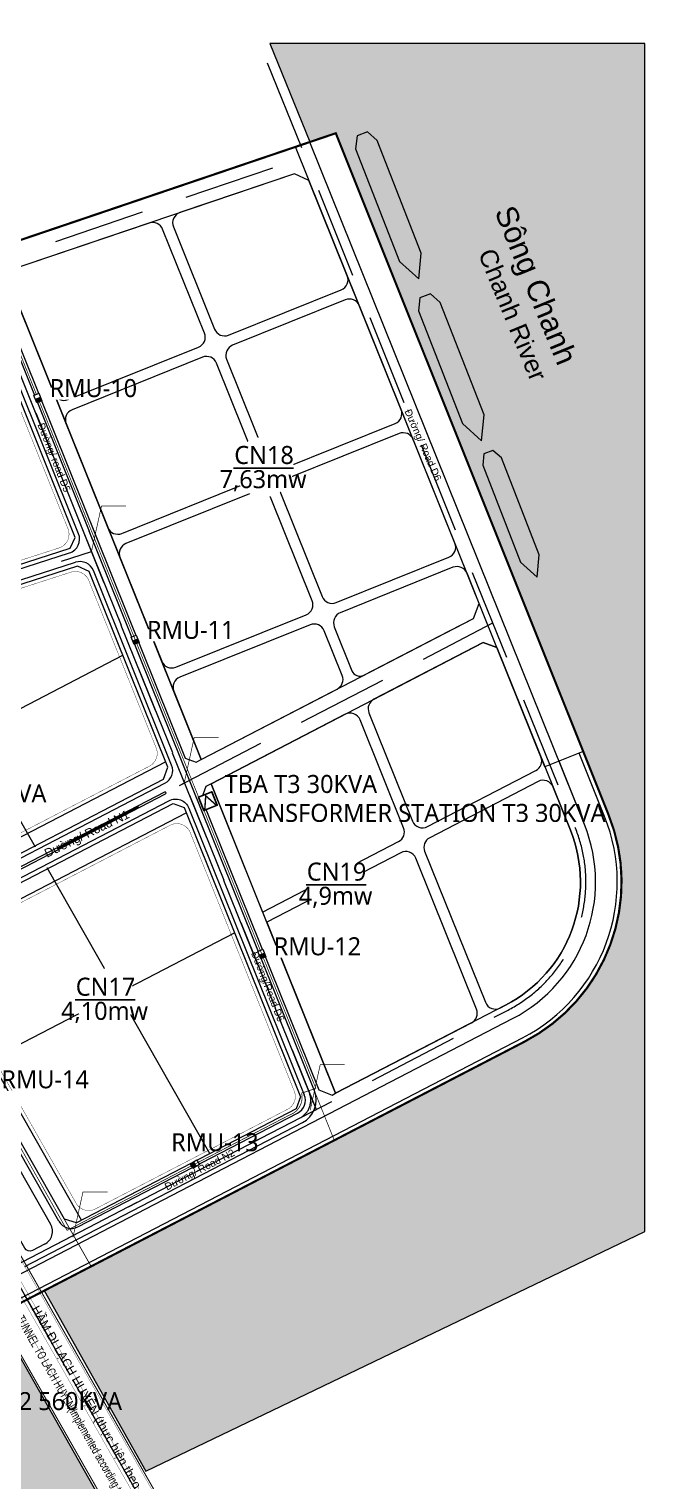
# Model space of a CAD drawing. Extents: x 391676 to 411044, y 2302576 to 2306330.
# Drawn here: x 401258 to 402112, y 2303697 to 2305711 of the extents above; entities that cross this region are included whole.
import ezdxf
from ezdxf.enums import TextEntityAlignment as Align

# ---------------------------------------------------------------- set-up
doc = ezdxf.new("R2010")
doc.units = 0
doc.header["$LTSCALE"] = 5
doc.header["$MEASUREMENT"] = 0
doc.linetypes.add('BORDER', pattern=[1.75, 0.5, -0.25, 0.5, -0.25, 0, -0.25])
doc.linetypes.add('DASHED', pattern=[19.049999999999997, 12.7, -6.35])
doc.layers.get('0').update_dxf_attribs({"linetype": 'CONTINUOUS', "lineweight": 5})
doc.layers.get('Defpoints').update_dxf_attribs({"linetype": 'CONTINUOUS'})
for name, color, linetype in [('@ dien text', 7, 'CONTINUOUS'), ('@ Dien trung the', 1, 'CONTINUOUS'), ('Cap dien 22kV', 1, 'CONTINUOUS'), ('tem dien', 7, 'CONTINUOUS')]:
    doc.layers.add(name, color=color, linetype=linetype)
for name, color, linetype, lineweight in [('@- CHIA LO', 9, 'CONTINUOUS', 5), ('@-RANHGIOI', 6, 'CONTINUOUS', 5), ('@-TEXT', 7, 'CONTINUOUS', 5), ('@_Longduong', 7, 'CONTINUOUS', 5), ('@_Ranhgioiquyhoach', 10, 'CONTINUOUS', 5), ('@_Timduong', 1, 'DASHED', 5), ('@_Viahe', 9, 'CONTINUOUS', 5), ('phancach', 92, 'CONTINUOUS', 5), ('Tau', 6, 'CONTINUOUS', 5), ('V_bonuoc', 152, 'CONTINUOUS', 5)]:
    doc.layers.add(name, color=color, linetype=linetype, lineweight=lineweight)
doc.styles.add('ARIAL', font='arial.ttf', dxfattribs={"height": 5})
doc.styles.add('ARIAL ITALIC', font='arialbi.ttf', dxfattribs={"width": 0.8})
doc.styles.add('binh1', font='VHARIALB.TTF')
doc.styles.add('SDD', font='segoeuil.ttf')
doc.styles.add('Text-CKC-SN', font='VHARIALB.TTF')
doc.linetypes.add('123', pattern='A,101.611294,-13.565324,12.243874,-10.782094,12.243874,-11.659162,76.152923,-5.231220999999997,["//",binh1,S=32,R=0,X=0,Y=-15.708224],-29.886596,76.70255199999998', length=350.0789140000002)
doc.linetypes.add('22KV', pattern='A,21.205876,-2.225318,["22kV",ARIAL ITALIC,S=4.969324,R=0,X=0,Y=-1.830806],-16.080623,21.205876,0', length=60.717693)
pattern_1 = [(0, (-1000, 0), (6.25, 6.25), [6.25, -6.25])]

# ---------------------------------------------------------------- blocks, each defined once
blk = doc.blocks.new('A$C245A07A1')
at = {"layer": 'Tau', "color": 252}
blk.add_lwpolyline([(-259, 0), (-220.1670506277587, 19.35000000009313), (-19.34999999997672, 19.35000000009313), (0, 9.34312794636935), (0, -9.34312794636935), (-19.35000000009313, -19.35000000009313), (-220.1670506276423, -19.35000000009313), (-259, 0)], dxfattribs=at)
blk = doc.blocks.new('mb1')
at = {"layer": 'V_bonuoc', "ltscale": 2}
h = blk.add_hatch(dxfattribs=at)
h.set_pattern_fill('DASH', color=256, scale=50, style=0)
h.set_pattern_definition(pattern_1)
edge = h.paths.add_edge_path()
edge.add_line((407425.7319336293, 2305202.877872803), (407472.9816069872, 2305084.789705489))
edge.add_arc((407241.5171862443, 2304991.652860308), 249.5000000003527, -62.59039153824227, 21.91890886942491, ccw=False)
edge.add_line((407356.3741779934, 2304770.162180038), (406690.4171675539, 2304424.821153679))
edge.add_line((406690.4171675539, 2304424.821153679), (406831.3069603782, 2304174.46660069))
edge.add_line((406831.3069603782, 2304174.46660069), (407523.4559367172, 2304506.669840796))
edge.add_line((407523.4559367172, 2304506.669840796), (407523.4559367172, 2306154.471710107))
edge.add_line((407523.4559367172, 2306154.471710107), (407003.3988659825, 2306154.471710107))
edge.add_line((407003.3988659825, 2306154.471710107), (407058.6618570717, 2306018.021669097))
edge.add_line((407058.6618570717, 2306018.021669097), (407094.6910803349, 2306030.227670049))
edge.add_line((407094.6910803349, 2306030.227670049), (407425.7319336293, 2305202.877872803))
h = blk.add_hatch(dxfattribs=at)
h.set_pattern_fill('DASH', color=256, scale=50, style=0)
h.set_pattern_definition(pattern_1)
edge = h.paths.add_edge_path()
edge.add_line((406623.8361557887, 2304390.294668368), (406763.7113818048, 2304143.25927113))
edge.add_line((406763.7113818048, 2304143.25927113), (404539.4650268987, 2303040.113867901))
edge.add_line((404539.4650268987, 2303040.113867901), (404307.3507856579, 2303040.113867901))
edge.add_line((404307.3507856579, 2303040.113867901), (403123.4559367172, 2303040.113867901))
edge.add_line((403123.4559367172, 2303040.113867901), (403123.4559367172, 2305106.377113668))
edge.add_line((403123.4559367172, 2305106.377113668), (403262.0922431691, 2305062.262503587))
edge.add_line((403262.0922431691, 2305062.262503587), (403143.3893215064, 2304702.601145691))
edge.add_arc((403576.6978126926, 2304583.041452211), 449.5005771287224, 164.5746050098833, 196.5170231189758)
edge.add_arc((403576.699239936, 2304583.042448275), 449.5022286588303, 196.5170931222272, 216.0716915388667)
edge.add_line((403213.3751771683, 2304318.376849862), (403943.7381352583, 2303315.760860454))
edge.add_arc((404210.0665237206, 2303509.76972494), 329.500000000238, 216.0717404944113, 297.4096084632505)
edge.add_line((404361.7514086235, 2303217.259988876), (406623.8361557886, 2304390.294668368))
at = {"layer": '@- CHIA LO', "color": 252, "ltscale": 2}
for p, q in [((406499.5225425676, 2305353.177292563), (406677.6509900016, 2305040.253306005)), ((406410.8527258277, 2305104.663934731), (406799.2885482152, 2305306.092590749)), ((406693.9886995522, 2305011.552324902), (406919.854822204, 2304614.766025201)), ((406615.3216362618, 2304745.466807591), (406954.169591277, 2304921.181003448))]:
    blk.add_line(p, q, dxfattribs=at)
at = {"layer": '@- CHIA LO', "color": 252, "ltscale": 2, "flags": 128}
for points in [[(407110.6239051958, 2305832.629246416), (407057.4262670449, 2305964.836435472), (407037.6199949546, 2305973.939123051), (406878.5527228483, 2305920.050221238, 0.4306862837348147), (406869.4500352691, 2305900.243949148), (406926.4728530228, 2305758.530393634, 0.414213562372547), (406945.9879591905, 2305750.214106527), (407102.3076180883, 2305813.114140248, 0.4142135623739316)], [(406854.5941345402, 2305896.981142226, 0.3979305056163127), (406835.865428844, 2305905.588595256), (406635.9740219838, 2305837.869269622), (406703.9303885299, 2305668.98357259, 0.4142135623731004), (406723.4454946976, 2305660.667285482), (406904.2408692775, 2305733.415877937, 0.4142135623730703), (406912.557156385, 2305752.930984105)], [(406929.3553849753, 2305711.183894191, 0.4142135623732582), (406909.8402788076, 2305719.500181299), (406729.0449042277, 2305646.751588844, 0.4142135623734282), (406720.7286171202, 2305627.236482677), (406778.5891822652, 2305483.440950753, 0.4142135623729803), (406798.1042884329, 2305475.124663645), (406978.8996630125, 2305547.8732561, 0.4142135623728108), (406987.21595012, 2305567.388362268)], [(407182.5613934629, 2305613.654040077), (407026.2461624554, 2305550.755788052, 0.4142135623711497), (407017.9298753479, 2305531.240681885), (407075.7904404924, 2305387.445149961, 0.4142135623740298), (407095.3055466602, 2305379.128862854), (407251.6190065524, 2305442.026402215, 0.4142099548394831), (407259.9353626263, 2305461.541336984), (407202.0765685972, 2305605.337581571, 0.414217169917003)], [(407004.0141787101, 2305525.641272355, 0.4142135623740094), (406984.4990725423, 2305533.957559463), (406803.7036979629, 2305461.208967007, 0.4142135623723029), (406795.3874108555, 2305441.69386084), (406853.2479760001, 2305297.898328916, 0.414213562373959), (406872.7630821678, 2305289.582041808), (407053.5584567472, 2305362.330634264, 0.4142135623722115), (407061.8747438547, 2305381.845740431)], [(407285.7916435888, 2305357.302564899), (407293.5042811951, 2305378.11262911), (407276.7330770219, 2305419.794040168, 0.4142171699150801), (407257.2179018877, 2305428.110498675), (407100.9049561901, 2305365.213166216, 0.4142135623720373), (407092.5886690826, 2305345.698060048), (407117.1486619491, 2305284.661372462, 0.4425701245817484), (407133.8054590271, 2305278.48807065), (407252.3276561042, 2305339.949361009)], [(407103.6150059868, 2305278.112512439), (407078.672972445, 2305340.098650518, 0.4142135623739503), (407059.1578662771, 2305348.414937626), (406878.3624916978, 2305275.666345171, 0.414213562371943), (406870.0462045904, 2305256.151239003), (406908.1446767777, 2305161.468616046), (407096.604539314, 2305259.197029947, 0.3864159092817585)], [(407318.2107934391, 2305316.742241888), (407299.2964330279, 2305323.753160012), (407147.6774015483, 2305245.129057967, 0.3864159092814378), (407140.6669348755, 2305226.213575474), (407201.0442906442, 2305076.163295682, 0.4425685586919146), (407221.865217247, 2305068.446632249), (407372.1300405818, 2305146.368491322, 0.3863927412692638), (407379.1409587059, 2305165.282851734)], [(407128.3659717071, 2305216.601217616, 0.4425685586916899), (407107.5450451042, 2305224.317881048), (406921.6452035336, 2305127.917000689), (406993.2729982664, 2304949.90704143), (407181.7328608033, 2305047.63545533, 0.3864159092812358), (407188.7433274761, 2305066.550937823)], [(407188.7433274761, 2305066.550937823), (407128.3659717071, 2305216.601217616, 0.4425685586916338), (407107.5450451042, 2305224.317881048), (406921.6452035336, 2305127.917000689), (406993.2729982664, 2304949.90704143), (407181.7328608033, 2305047.63545533, 0.386415909281233)], [(407128.3659717071, 2305216.601217616, 0.4425685586916345), (407107.5450451042, 2305224.317881048), (406921.6452035336, 2305127.917000689), (406993.2729982664, 2304949.90704143), (407181.7328608033, 2305047.63545533, 0.3864159092812351), (407188.7433274761, 2305066.550937823)], [(407420.0848532955, 2305063.505066003), (407396.013366222, 2305123.341646723, 0.4425926654596439), (407375.1919881678, 2305131.059432236), (407224.9304157621, 2305053.139258975, 0.3864159092806413), (407217.9199490894, 2305034.223776483), (407302.1861430582, 2304824.804767964, 0.4425685586897939), (407323.0070696605, 2304817.088104532), (407330.1261697445, 2304820.77981029, 0.3864153138325199)], [(407205.6189859212, 2305024.611418625, 0.4425685586930512), (407184.7980593183, 2305032.328082057), (406998.8982177482, 2304935.927201697), (407094.4148506804, 2304698.548513713), (407282.8747132171, 2304796.276927614, 0.3864159092814163), (407289.8851798899, 2304815.192410106)]]:
    blk.add_lwpolyline(points, format="xyb", close=True, dxfattribs=at)
at = {"layer": '@- CHIA LO', "color": 252, "ltscale": 2, "const_width": 0.5, "flags": 128}
for points in [[(406595.5755692211, 2305798.96742014, 0.3979305056161179), (406570.603961626, 2305810.44402418), (406127.6498584841, 2305660.379778683, 0.471283032034592), (406116.6859686307, 2305631.543223274), (406285.7351771806, 2305334.569028384, 0.35523523594503), (406309.2560809139, 2305325.428803148), (406710.9095718742, 2305454.985426318, 0.4350270695531698), (406723.3241655895, 2305481.485602924)], [(406752.1394528757, 2305409.873624153, 0.393701932480299), (406727.4455222233, 2305421.44204201), (406335.8874148917, 2305295.141767515, 0.475758559809814), (406324.6458480954, 2305266.213398288), (406481.7753875265, 2304990.178870434, 0.4028055646781475), (406508.3635960782, 2304982.31817848), (406836.2642213088, 2305152.355488225, 0.3864159092827165), (406845.611510206, 2305177.576131548)], [(406865.1021183818, 2305070.434362371), (406552.3299950617, 2304908.242142166, 0.425714333018312), (406544.1557330831, 2304880.593306221), (406734.623485042, 2304545.992465579, 0.402805564677584), (406761.2116935936, 2304538.131773626), (407027.7915150978, 2304676.370350172, 0.3864159092832353), (407037.1388039949, 2304701.590993495), (406892.8633538521, 2305060.145477795, 0.4425685586911731)]]:
    blk.add_lwpolyline(points, format="xyb", close=True, dxfattribs=at)
at = {"layer": '@- CHIA LO', "color": 252, "ltscale": 2}
blk.add_lwpolyline([(406943.2710816131, 2305716.783303721), (407001.1316467574, 2305572.987771798, 0.4142135623771067), (407020.6467529253, 2305564.671484691), (407176.9664118231, 2305627.571518413, 0.4142135623707806), (407185.2826989306, 2305647.08662458), (407127.4221337861, 2305790.882156503, 0.4142135623741494), (407107.9070276184, 2305799.198443611), (406951.5873687207, 2305736.298409889, 0.4142135623718349), (406943.271081613, 2305716.783303721)], format="xyb", dxfattribs=at)
at = {"layer": '@-RANHGIOI', "color": 252, "linetype": 'BORDER', "ltscale": 10, "const_width": 1.2, "flags": 128}
blk.add_lwpolyline([(407472.9816069872, 2305084.789705489), (407094.6910803349, 2306030.227670049), (406080.7763683237, 2305686.733061519), (406083.9986194883, 2305638.430832912), (406272.0023430071, 2305308.158630472), (406755.4155960327, 2304458.526968996), (407356.3741779933, 2304770.162180038, 0.3864159092780689)], format="xyb", close=True, dxfattribs=at)
at = {"layer": '@_Longduong', "color": 252, "ltscale": 2, "flags": 128}
for points in [[(406543.2790964211, 2305998.585227106), (406752.6021715827, 2305478.373873113)], [(406298.0529144708, 2305294.496023199), (406733.8240127124, 2305435.05756003)], [(406737.162165231, 2304513.269524458), (407041.7268076266, 2304671.205644281)]]:
    blk.add_lwpolyline(points, dxfattribs=at)
for points in [[(406601.8975806859, 2305812.723300274, 0.3979305056161694), (406576.9259730907, 2305824.199904313), (406090.0815191704, 2305659.266460569, 0.4712830320338586), (406079.117629317, 2305630.429905159), (406259.0180113063, 2305314.39310404, 0.3552352359450618), (406282.53891504, 2305305.252878804), (406725.5210015882, 2305448.140378974, 0.4350270695542338), (406737.9355953033, 2305474.64055558), (406601.897580686, 2305812.723300274)], [(406663.5486626977, 2304458.19937235), (407048.6320375914, 2304657.889571319, 0.3864159092824631), (407064.9897931614, 2304702.025697134), (406752.6021715827, 2305478.373873113)], [(406286.8113476743, 2305265.567653972), (406467.6275013157, 2304947.922087266, 0.4028055646806347), (406494.2157098673, 2304940.061395312), (406857.69980648, 2305128.550996025, 0.3864159092905818), (406867.0470953773, 2305153.771639348), (406758.5179433646, 2305423.489142173)], [(406758.5179433633, 2305423.489142176, 0.3937019324175629), (406733.8240127131, 2305435.05756003)], [(406710.5739566794, 2304521.130216412), (406499.3127562011, 2304892.259578459, -0.4257143330283743), (406507.4870181797, 2304919.908414405), (406863.2867963618, 2305104.413207732, -0.4425685586926008), (406891.048031832, 2305094.124323156), (407051.0740965237, 2304696.426287604)], [(406690.9644591804, 2304489.313078362), (406674.0571207309, 2304480.545549044, -0.4028055647078957), (406663.4218373098, 2304483.689825826), (406440.2786662849, 2304875.692628695, -0.4257143330052962), (406443.5483710764, 2304886.752163073), (406461.2893121287, 2304895.951968309, -0.4028055646817599), (406487.8775206803, 2304888.091276355), (406699.1387211588, 2304516.961914307)], [(407041.7268076244, 2304671.20564428, 0.3864159093655293), (407051.074096522, 2304696.426287607)], [(406690.9644591784, 2304489.313078361, 0.4257143330253173), (406699.1387211597, 2304516.961914306)], [(406710.5739566789, 2304521.130216413, 0.4028055646716182), (406737.1621652292, 2304513.269524457)]]:
    blk.add_lwpolyline(points, format="xyb", dxfattribs=at)
at = {"layer": '@_Ranhgioiquyhoach', "color": 252, "linetype": 'DASHED', "ltscale": 0.5, "const_width": 3, "flags": 128}
blk.add_lwpolyline([(406083.9986194883, 2305638.430832912), (406080.7763683237, 2305686.733061519), (407094.6910803349, 2306030.227670049), (407472.9816069872, 2305084.789705489, -0.3864159092778585), (407356.3741779934, 2304770.162180038), (404361.7514086235, 2303217.259988876, -0.3705952614996296), (403943.7381352582, 2303315.760860454), (403213.3751771683, 2304318.376849862), (403286.0237335822, 2304345.006773959), (406272.0023430071, 2305308.158630472), (406083.9986194883, 2305638.430832912)], format="xyb", dxfattribs=at)
blk.add_lwpolyline([(406083.9986194883, 2305638.430832912), (406080.7763683237, 2305686.733061519), (407094.6910803349, 2306030.227670049), (407472.9816069872, 2305084.789705489, -0.3864159092778585), (407356.3741779934, 2304770.162180038), (404361.7514086235, 2303217.259988876, -0.3705952614996296), (403943.7381352582, 2303315.760860454), (403213.3751771683, 2304318.376849862), (403286.0237335822, 2304345.006773959), (406272.0023430071, 2305308.158630472), (406083.9986194883, 2305638.430832912)], format="xyb", dxfattribs=at)
at = {"layer": '@_Timduong', "color": 252, "ltscale": 2}
for p, q in [((407058.0319448399, 2304699.225992373), (406536.3212481022, 2305995.785522341)), ((404338.964149738, 2303261.203029651), (407045.179422609, 2304664.5476078))]:
    blk.add_line(p, q, dxfattribs=at)
at = {"layer": '@_Timduong', "color": 252, "ltscale": 2, "flags": 128}
for points in [[(403545.7056934743, 2305759.936284558), (403197.0451085346, 2304708.994930035, 0.2420433982192237), (403253.385056467, 2304347.522339367), (403983.7480145571, 2303344.906349959, 0.370595261499699), (404338.964149738, 2303261.203029651), (407333.5869191092, 2304814.105220813, 0.3864159092784418), (407427.059808082, 2305066.311654041), (406981.0510022445, 2306174.736248884)], [(403250.3115733444, 2305741.209281112), (404841.3050528213, 2305285.875419703, 0.1525134643083411), (404960.5081252079, 2305288.730956674), (407052.3985376928, 2305997.422792205)]]:
    blk.add_lwpolyline(points, format="xyb", dxfattribs=at)
for points in [[(406536.3212481022, 2305995.785522341), (407067.358065661, 2304676.048643504)], [(405814.9756517459, 2305908.486690746), (406868.9987623673, 2304056.85031008)], [(405881.6260721675, 2305791.399748348), (406868.9987623673, 2304056.85031008)], [(403269.4459319495, 2304325.474547397), (406755.9099074026, 2305450.062057846)], [(403269.4459319495, 2304325.474547397), (406755.9099074026, 2305450.062057846)], [(403833.945614436, 2303547.024812349), (407312.5467060029, 2305350.900516671)], [(403833.945614436, 2303547.024812349), (406885.0186303585, 2305129.200043329)]]:
    blk.add_lwpolyline(points, dxfattribs=at)
at = {"layer": '@_Timduong', "color": 252, "ltscale": 2}
blk.add_arc((407032.5198343399, 2304688.96040823), 27.4999999994617, 297.4096084556785, 21.91890888079686, dxfattribs=at)
at = {"layer": '@_Viahe', "color": 252, "ltscale": 2}
for p, q in [((407094.6910803357, 2306030.227670049), (406615.281643717, 2305867.813065738)), ((407439.5839350561, 2305071.351122618), (407058.6618570716, 2306018.021669097)), ((404345.1788567068, 2303249.218563985), (407339.8016260579, 2304802.120755137))]:
    blk.add_line(p, q, dxfattribs=at)
at = {"layer": '@_Viahe', "color": 252, "ltscale": 2, "flags": 128}
for points in [[(403461.2707558342, 2305662.631300445), (403150.0631606894, 2304724.581673655, 0.2420433981981966), (403213.3751771683, 2304318.376849862), (403943.7381352293, 2303315.760860494, 0.3705952615192329), (404361.7514086234, 2303217.259988877), (407356.3741779702, 2304770.162180026, 0.3864159093655293), (407472.9816069868, 2305084.78970549), (407094.6910803356, 2306030.227670049)], [(403467.044159551, 2305660.978983046), (403155.7579422474, 2304722.692371401, 0.2420433981981966), (403218.2248595076, 2304321.909636469), (403948.5878175688, 2303319.2936471, 0.3705952615192329), (404358.9893166372, 2303222.586418062), (407353.6120859847, 2304775.488609212, 0.3864159093655293), (407467.4153283317, 2305082.549941678), (407432.0833926642, 2305170.357146299)], [(407330.1258155836, 2304820.779626635), (407094.4148506803, 2304698.548513713), (407094.4148506803, 2304698.548513713), (406921.6452035334, 2305127.917000689), (406921.6452035334, 2305127.917000689), (407299.2964330279, 2305323.753160012), (407318.2107934391, 2305316.742241888), (407420.0848532957, 2305063.505066002, -0.3864159093659114), (407330.1258155836, 2304820.779626634)], [(406501.220211047, 2304931.865862824, 0.9999999999999997), (406502.6012570398, 2304929.202648232), (406858.5811364349, 2305113.800835482, 1), (406857.2000904421, 2305116.464050074), (406501.2202110468, 2304931.865862824)]]:
    blk.add_lwpolyline(points, format="xyb", dxfattribs=at)
for points in [[(407038.7417047039, 2306011.273108435), (407094.6910803356, 2306030.227670049), (407437.8249776257, 2305172.654480741), (407384.7229572834, 2305151.407194304), (407038.7417047039, 2306011.273108435)], [(406305.0896352301, 2305290.461365839), (406489.3232398804, 2304966.812252766), (406858.728367405, 2305158.372284242)], [(407439.5839350481, 2305071.351122637), (407404.4012862688, 2305159.280926601)], [(406742.1713373964, 2304522.62584791), (406526.9494800574, 2304900.713023558), (406887.2294794454, 2305087.541096264)]]:
    blk.add_lwpolyline(points, dxfattribs=at)
for points in [[(406635.9740219836, 2305837.869269622), (406635.9740219836, 2305837.869269622), (406777.4693003588, 2305486.22409008), (406908.1446767771, 2305161.468616046), (406908.1446767771, 2305161.468616046), (407285.7916435888, 2305357.302564899), (407293.5083070208, 2305378.123491501), (407057.4262670449, 2305964.836435472), (407037.6199949546, 2305973.939123051)], [(406635.9740219836, 2305837.869269622), (406628.3673813629, 2305835.292287543), (406621.4814189389, 2305820.309322986), (406885.8285462891, 2305163.351761393), (406900.9609322828, 2305157.743388054), (406908.1446767771, 2305161.468616046)], [(406580.0240248641, 2305818.914497459), (406089.4276663388, 2305652.709981318), (406083.9986194883, 2305638.430832912), (406266.0658998096, 2305318.587371631), (406283.4229213461, 2305311.842431553), (406726.5571198697, 2305454.778996687), (406733.4981705846, 2305469.595355078), (406595.8690425363, 2305811.632347396)], [(406736.6611816455, 2305429.668302832), (406297.0669228355, 2305287.873574247), (406291.5827876942, 2305273.761032007), (406475.5200903542, 2304950.632442193), (406492.1093919214, 2304945.727885006), (406855.5758016777, 2305134.20831396), (406861.7491324233, 2305150.865055242), (406752.5612876085, 2305422.219546603)], [(406921.6452035336, 2305127.917000689), (406914.4614590399, 2305124.191772696), (406908.288128295, 2305107.535031413), (407070.9788382867, 2304703.214798387), (407089.894320779, 2304696.204331714), (407094.4148506807, 2304698.548513713)], [(406869.0763284335, 2305100.656698601), (406884.2087144273, 2305095.048325262), (407045.7761335701, 2304693.519703499), (407039.6028028245, 2304676.862962217), (406735.0558472845, 2304518.936014154), (406718.4665457173, 2304523.840571341), (406505.2159326223, 2304898.464798672), (406509.9323477944, 2304914.417723802)]]:
    blk.add_lwpolyline(points, close=True, dxfattribs=at)
at = {"layer": '@_Viahe', "color": 252, "ltscale": 2}
blk.add_arc((407241.5171862737, 2304991.652860297), 213.4999999767016, 297.4096084497499, 21.91890888079686, dxfattribs=at)
at = {"layer": 'Defpoints', "color": 252, "const_width": 0.9428571428571075}
for points in [[(406803.8486229697, 2305513.137789365), (406769.7664062525, 2305513.137789365), (406755.9099074026, 2305450.062057846)], [(406932.3607867314, 2305191.633303605), (406898.2785700142, 2305191.633303605), (406884.4220711642, 2305128.557572085)], [(407107.1973574024, 2304738.294167908), (407073.1151406852, 2304738.294167908), (407059.2586418352, 2304675.218436389)], [(406778.169717047, 2304561.77226484), (406744.0875003298, 2304561.77226484), (406730.2310014799, 2304498.69653332)]]:
    blk.add_lwpolyline(points, dxfattribs=at)
at = {"layer": 'phancach', "color": 252, "ltscale": 2, "const_width": 1, "flags": 128}
blk.add_lwpolyline([(406080.7763683237, 2305686.733061519), (406598.2245144688, 2305862.034441694), (407092.6100160243, 2304633.383701873), (406755.4155051399, 2304458.526921862), (406083.9986194883, 2305638.430832912)], close=True, dxfattribs=at)
at = {"layer": 'phancach', "color": 252, "linetype": 'DASHED', "flags": 128}
for points, const_width in [([(406888.5526520404, 2304067.981141075), (406325.9527951445, 2305056.318448189)], 1.5), ([(406829.5433583158, 2304034.390766649), (406266.9435014193, 2305022.728073764)], 1.5), ([(406886.3799976323, 2304066.744382075), (406656.122431084, 2304471.245272851)], 0.4), ([(406851.6175271022, 2304046.956238084), (406620.5857341224, 2304452.817237393)], 0.4), ([(406864.653453551, 2304054.37679208), (406633.9119954832, 2304459.72775069)], 0.4), ([(406873.3440711838, 2304059.323828079), (406642.7961697238, 2304464.334759555)], 0.4)]:
    blk.add_lwpolyline(points, dxfattribs=dict(at, const_width=const_width))
at = {"layer": 'V_bonuoc', "ltscale": 2, "flags": 128}
blk.add_lwpolyline([(407425.7317547755, 2305202.878319804), (407472.9816069872, 2305084.789705489, -0.3864159092781243), (407356.3741779934, 2304770.162180038), (406690.4171675539, 2304424.821153679), (406831.3069603782, 2304174.46660069), (407523.4559367172, 2304506.669840796), (407523.4559367172, 2306154.471710107), (407003.3988659825, 2306154.471710107), (407058.8047263192, 2306018.070070423), (407094.6910803349, 2306030.227670049), (407094.6910803349, 2306030.227670049), (407425.7317547755, 2305202.878319804)], format="xyb", close=True, dxfattribs=at)
blk.add_lwpolyline([(406623.8361557887, 2304390.294668368), (406763.7113818048, 2304143.25927113), (404539.4650268987, 2303040.113867901), (404307.3507856579, 2303040.113867901), (403123.4559367172, 2303040.113867901), (403123.4559367172, 2305106.377113668), (403262.0922431691, 2305062.262503587), (403143.3893215064, 2304702.601145691, 0.1402846327576553), (403145.7457380284, 2304455.24834527, 0.08553068740265614), (403213.3751771683, 2304318.376849862), (403943.7381352583, 2303315.760860454, 0.3705952614994723), (404361.7514086235, 2303217.259988876), (406623.8361557886, 2304390.294668368)], format="xyb", dxfattribs=at)
at = {"layer": 'Tau', "color": 252}
for p, xscale, yscale, zscale, rotation in [((407131.3852947724, 2306029.370052279), -0.8339768339517081, 0.8339768340386229, 0.8339768339609194, 291.2469915328055), ((407218.7210679277, 2305804.751569682), -0.8339768339517086, 0.8339768340386229, 0.8339768339609194, 291.2469915328055), ((407306.3509356416, 2305587.739192167), -0.7181467181328932, 0.7181467182235796, 0.7181467181550225, 291.2469915329719)]:
    blk.add_blockref('A$C245A07A1', p, dxfattribs=dict(at, xscale=xscale, yscale=yscale, zscale=zscale, rotation=rotation))
at = {"layer": '@-TEXT', "color": 7, "ltscale": 2, "style": 'ARIAL'}
for s, height, rotation, p in [('Sông Chanh', 30, 292.2954489581596, (407314.4857986756, 2305921.603487814)), ('Chanh River', 25, 292.2954489581596, (407291.6742075173, 2305863.571652743)), ('Ðường/ Road D6', 9.999999999999998, 293.6906572499233, (407189.7147435077, 2305644.740473493)), ('Ðường/ road D5', 9.999999999999996, 291.4892076582327, (406680.8076919278, 2305625.964803714)), ('Ðường/ Road N1', 12, 25.89743884683317, (406694.1927264009, 2305025.175624566)), ('Ðường/Road D5', 9.999999999999998, 291.3324975311388, (406977.0850071379, 2304892.809698199)), ('Ðường/ Road N2', 9.999999999999998, 27.38186227476291, (406860.6582304558, 2304563.566379828))]:
    blk.add_text(s, height=height, rotation=rotation, dxfattribs=at).set_placement(p)
at = {"layer": '@-TEXT', "color": 7, "ltscale": 2, "style": 'ARIAL', "width": 0.7}
blk.add_text('TUNNEL TO LACH HUYEN(Implemented according to separated project)', height=12, rotation=299.7090877744233, dxfattribs=at).set_placement((406745.8567055321, 2304220.159238238), align=Align.CENTER)
at = {"layer": '@-TEXT', "color": 7, "ltscale": 2, "style": 'ARIAL'}
blk.add_text('HẦM ÐI LẠCH HUYỆN (thực hiện theo dự án riêng)', height=12, rotation=299.7090877744233, dxfattribs=at).set_placement((406767.5832496136, 2304232.526828233), align=Align.CENTER)
at = {"layer": 'Defpoints', "color": 252, "style": 'Text-CKC-SN', "width": 0.8}
for tag, p in [('B', (406632.2585745275, 2305910.672746038)), ('A', (406101.4300706414, 2305730.695391747)), ('I', (406790.5156476392, 2305517.371022284)), ('H', (406307.9353969339, 2305362.050990789)), ('G', (406107.0526289094, 2305300.436225877)), ('F', (405782.8683581834, 2305192.346136142)), ('L', (406919.0278114008, 2305195.866536524)), ('E', (405057.456572206, 2304962.431916114)), ('S', (407093.8643820718, 2304742.527400828)), ('K', (406019.1683546249, 2304732.88373251)), ('D', (404207.3387620162, 2304693.142636423)), ('Q', (406764.8367417165, 2304566.005497759)), ('P', (406582.3335702881, 2304469.306069856)), ('E1', (405370.8015415875, 2304400.029234265)), ('C', (403304.0516721861, 2304392.783511836)), ('O', (406243.8230102662, 2304298.823840256)), ('N', (405595.3711995827, 2303963.982035365)), ('J', (403869.1584263488, 2303617.317230077)), ('M', (404813.4930434021, 2303560.038339861))]:
    blk.add_attdef(tag, text='', height=35, dxfattribs=at).set_placement(p, align=Align.CENTER)
blk = doc.blocks.new('RMU1')
at = {"color": 1}
blk.add_wipeout([(405634.5775756376, 2303653.420894366), (405634.5775756376, 2303660.95419621), (405645.62613446906, 2303660.95419621), (405645.62613446906, 2303653.420894366)], dxfattribs=at).dxf.layer = 'phancach'
at = {"layer": 'phancach', "ltscale": 2}
blk.add_hatch(color=1, dxfattribs=at).paths.add_polyline_path([(405634.5775756376, 2303660.954196209), (405634.5775756376, 2303653.420894366), (405640.1018550533, 2303653.420894366), (405640.1018550533, 2303660.954196209)])
at = {"layer": 'phancach', "color": 1, "ltscale": 2}
blk.add_line((405640.1018550533, 2303660.954196209), (405640.1018550533, 2303653.420894366), dxfattribs=at)
blk.add_lwpolyline([(405634.5775756376, 2303660.954196209), (405645.6261344689, 2303660.954196209), (405645.6261344689, 2303653.420894366), (405634.5775756376, 2303653.420894366)], close=True, dxfattribs=at)
blk = doc.blocks.new('tdk')
at = {"const_width": 3.087315}
blk.add_lwpolyline([(-15.50938210104969, 6.439297084836292), (15.36376789895029, 6.439297084836292), (15.36376789895029, 37.31244708483629), (-15.50938210104969, 37.31244708483629)], close=True, dxfattribs=at)
blk.add_lwpolyline([(-15.50938210104969, 37.31244708483629), (15.36376789895029, 37.31244708483629), (15.36376789895029, 6.439297084836292), (-15.50938210104969, 6.439297084836292)], close=True)
blk.add_lwpolyline([(-13.66180713615, 6.439297084836292), (-0.07280710104968585, 34.4811330553345), (13.76854223312593, 6.439297084836292)], dxfattribs=at)
blk.add_wipeout([(-15.50938210104969, 37.31244708483629), (15.363767898950309, 37.31244708483629), (15.363767898950309, 6.4392970848362925), (-15.50938210104969, 6.4392970848362925)])
blk.add_lwpolyline([(-15.50938210104969, 6.439297084836292), (15.36376789895029, 6.439297084836292), (15.36376789895029, 37.31244708483629), (-15.50938210104969, 37.31244708483629)], close=True, dxfattribs=at)
blk.add_lwpolyline([(-15.50938210104969, 37.31244708483629), (15.36376789895029, 37.31244708483629), (15.36376789895029, 6.439297084836292), (-15.50938210104969, 6.439297084836292)], close=True)
blk.add_lwpolyline([(-13.66180713615, 6.439297084836292), (-0.07280710104967625, 34.4811330553345), (13.76854223312593, 6.439297084836292)], dxfattribs=at)

msp = doc.modelspace()

# ---------------------------------------------------------------- block references
at = {"layer": 'phancach'}
msp.add_blockref('mb1', (-5411.436153988703, -464.1200902913697), dxfattribs=at)

# ---------------------------------------------------------------- texts
at = {"layer": '@ dien text', "color": 5, "style": 'SDD'}
msp.add_text('TRANSFORMER STATION 110/22KV  (40+63)MVA', height=25.00002, dxfattribs=at).set_placement((400552.2935405181, 2304637.878589714))
at = {"layer": '@ dien text', "ltscale": 2, "style": 'SDD'}
msp.add_text('RMU-14', height=25, dxfattribs=at).set_placement((401219.4671059326, 2304241.392072773))
at = {"layer": '@ dien text', "color": 5, "ltscale": 2, "style": 'SDD'}
msp.add_text('TRANSFORMER STATION T2 560KVA', height=25, dxfattribs=at).set_placement((400840.001863413, 2303795.013563623))

# ---------------------------------------------------------------- next in the draw order: block references
at = {"layer": '@ Dien trung the', "linetype": '123', "ltscale": 0.2, "xscale": 0.6399999999224407, "yscale": 0.6399999999224407, "zscale": 0.6399999999224407, "rotation": 21.92770793695962}
msp.add_blockref('tdk', (401511.1730384072, 2304626.685965763), dxfattribs=at)
at = {"layer": 'phancach'}
for p, rotation in [((2689753.200546042, 2789470.087848704), 111.9435190232963), ((2689928.637523601, 2789034.281300289), 111.9435190232963), ((1206440.609880736, 107905.0880419812), 30.11523755502359)]:
    msp.add_blockref('RMU1', p, dxfattribs=dict(at, rotation=rotation))

# ---------------------------------------------------------------- next in the draw order: wipeouts: each hides what was drawn before it
for points in [[(401418.5231501017, 2304877.966841385), (401456.1743803663, 2304877.9668413843), (401456.1743803663, 2304861.319715743), (401418.5231501017, 2304861.3197157434)], [(401526.2751161093, 2304655.663052452), (401594.00804326957, 2304655.663052452), (401594.00804326957, 2304639.0159268104), (401526.2751161093, 2304639.0159268104)], [(401594.2354276096, 2304439.06731283), (401631.88665787416, 2304439.0673128297), (401631.88665787416, 2304422.4201871883), (401594.2354276096, 2304422.420187189)], [(401452.0982755495, 2304167.297168251), (401489.74950581405, 2304167.2971682507), (401489.74950581405, 2304150.6500426093), (401452.0982755495, 2304150.65004261)]]:
    msp.add_wipeout(points).dxf.layer = 'phancach'

# ---------------------------------------------------------------- next in the draw order: wipeouts: each hides what was drawn before it
at = {"color": 4, "ltscale": 2}
for points in [[(401418.5231501017, 2304861.3197157434), (401456.1743803664, 2304861.319715743), (401456.1743803664, 2304877.9668413843), (401418.5231501017, 2304877.966841385)], [(401526.2751161093, 2304639.01592681), (401594.0080432696, 2304639.01592681), (401594.0080432696, 2304655.6630524513), (401526.2751161093, 2304655.6630524513)], [(401594.2354276096, 2304422.420187189), (401631.8866578743, 2304422.4201871883), (401631.8866578743, 2304439.0673128297), (401594.2354276096, 2304439.06731283)], [(401452.0982755495, 2304150.65004261), (401489.74950581416, 2304150.6500426093), (401489.74950581416, 2304167.2971682507), (401452.0982755495, 2304167.297168251)]]:
    msp.add_wipeout(points, dxfattribs=at).dxf.layer = '@ dien text'

# ---------------------------------------------------------------- next in the draw order: linework, layer by layer
at = {"layer": 'Cap dien 22kV', "linetype": '22KV', "ltscale": 0.2, "const_width": 1, "flags": 128}
msp.add_lwpolyline([(400533.1131034607, 2304691.004270664), (400559.0244877718, 2304699.362199896), (400547.5542931957, 2304734.922278422), (400651.9644679702, 2304768.454670227), (400865.62370712, 2304838.453732077), (401088.3116955878, 2304438.930377757), (401310.6241944613, 2304044.377864224), (401618.8679957225, 2304204.20856227, 0.3887314946879825), (401635.8000741666, 2304234.633814179), (401655.5934125828, 2304241.34806743), (401211.1935084537, 2305345.290868029), (401186.7600231888, 2305335.454997454, 0.421558395919025), (401156.8176539103, 2305348.588971319), (401151.6274539266, 2305346.600311256), (400681.2591674523, 2305192.785720082, 0.4848561378080225), (400671.1510601016, 2305167.826806291), (400859.6993189445, 2304840.721982733), (400650.730227842, 2304772.259507668), (400542.5179435611, 2304737.506029644), (400553.9896946318, 2304701.941125648), (400531.885169767, 2304694.811130111)], format="xyb", dxfattribs=at)

# ---------------------------------------------------------------- next in the draw order: texts
at = {"layer": '@ dien text', "ltscale": 2, "style": 'SDD'}
for s, p in [('RMU-11', (401421.3721350827, 2304864.75969121)), ('RMU-12', (401597.0844125906, 2304425.860162655)), ('RMU-13', (401454.9472605305, 2304154.090018076))]:
    msp.add_text(s, height=25, dxfattribs=at).set_placement(p)
at = {"layer": '@ dien text', "color": 5, "ltscale": 2, "style": 'SDD'}
for s, p in [('TBA T3 30KVA', (401529.1241010903, 2304651.002643384)), ('TRANSFORMER STATION T3 30KVA', (401529.1241010903, 2304610.869056608))]:
    msp.add_text(s, height=25, dxfattribs=at).set_placement(p)

# ---------------------------------------------------------------- next in the draw order: block references
at = {"layer": 'phancach', "rotation": 111.9435190232963}
msp.add_blockref('RMU1', (2689618.196838393, 2789805.453292593), dxfattribs=at)

# ---------------------------------------------------------------- next in the draw order: wipeouts: each hides what was drawn before it
at = {"color": 1, "linetype": 'Continuous'}
for points in [[(401624.87338833365, 2305103.0741278804), (401623.5589292551, 2305092.6828535064), (401619.77861573285, 2305083.092653075), (401615.27270101744, 2305076.4449694306), (401609.8964870793, 2305071.047838804), (401602.63394004, 2305066.1750914347), (401593.1564547441, 2305062.5627620937), (401583.14276789484, 2305061.343507441), (401569.0594439309, 2305063.791756919), (401560.21082301583, 2305068.2090940173), (401553.2544934552, 2305073.951357867), (401546.7680553183, 2305082.6211337917), (401543.6321503894, 2305089.644467179), (401541.64990752324, 2305098.6258450216), (401541.412147456, 2305103.0741278804), (401542.56018655957, 2305112.795175888), (401545.47427625634, 2305121.033231975), (401550.33347110427, 2305128.861619544), (401556.73485805944, 2305135.386153201), (401564.6418927038, 2305140.4795058277), (401572.6660861495, 2305143.468234156), (401583.14276789484, 2305144.804748319), (401593.40202723205, 2305143.524001552), (401602.5255170223, 2305140.0302331736), (401609.7932228119, 2305135.1863986645), (401616.18288401695, 2305128.56521277), (401620.58597626555, 2305121.4983192906), (401623.56315705675, 2305113.4489446115)], [(401725.4412150405, 2304525.2325356943), (401724.126755962, 2304514.8412613203), (401720.3464424397, 2304505.2510608886), (401715.8405277243, 2304498.6033772444), (401710.4643137862, 2304493.2062466177), (401703.2017667469, 2304488.3334992486), (401693.72428145097, 2304484.7211699076), (401683.7105946017, 2304483.501915255), (401669.6272706378, 2304485.950164733), (401660.7786497227, 2304490.367501831), (401653.8223201621, 2304496.109765681), (401647.33588202513, 2304504.7795416056), (401644.1999770963, 2304511.802874993), (401642.2177342301, 2304520.7842528354), (401641.9799741629, 2304525.2325356943), (401643.1280132664, 2304534.953583702), (401646.0421029632, 2304543.191639789), (401650.9012978111, 2304551.020027358), (401657.3026847663, 2304557.544561015), (401665.20971941063, 2304562.6379136415), (401673.2339128564, 2304565.6266419697), (401683.7105946017, 2304566.963156133), (401693.9698539389, 2304565.6824093657), (401703.09334372915, 2304562.1886409875), (401710.36104951875, 2304557.3448064784), (401716.7507107238, 2304550.723620584), (401721.1538029724, 2304543.6567271044), (401724.1309837636, 2304535.6073524253)], [(401404.9964903392, 2304365.576732199), (401403.6820312607, 2304355.185457825), (401399.9017177384, 2304345.5952573936), (401395.395803023, 2304338.9475737493), (401390.0195890849, 2304333.5504431226), (401382.7570420456, 2304328.6776957535), (401373.2795567497, 2304325.0653664125), (401363.2658699004, 2304323.84611176), (401349.1825459365, 2304326.294361238), (401340.3339250214, 2304330.711698336), (401333.3775954608, 2304336.453962186), (401326.89115732384, 2304345.1237381105), (401323.755252395, 2304352.147071498), (401321.7730095288, 2304361.1284493404), (401321.5352494616, 2304365.576732199), (401322.68328856514, 2304375.297780207), (401325.5973782619, 2304383.535836294), (401330.45657310984, 2304391.364223863), (401336.857960065, 2304397.88875752), (401344.76499470935, 2304402.9821101464), (401352.7891881551, 2304405.9708384746), (401363.2658699004, 2304407.307352638), (401373.5251292376, 2304406.0266058706), (401382.64861902787, 2304402.5328374924), (401389.91632481746, 2304397.6890029833), (401396.3059860225, 2304391.0678170887), (401400.7090782711, 2304384.0009236094), (401403.6862590623, 2304375.9515489303)]]:
    msp.add_wipeout(points, dxfattribs=at).dxf.layer = 'tem dien'

# ---------------------------------------------------------------- next in the draw order: linework, layer by layer
at = {"layer": 'tem dien', "color": 1, "linetype": 'Continuous'}
for p, q in [((401541.4890874909, 2305101.634647134), (401624.6912991629, 2305101.634647134)), ((401642.0569141979, 2304523.793054949), (401725.2591258699, 2304523.793054949)), ((401321.6121894965, 2304364.137251454), (401404.8144011685, 2304364.137251454))]:
    msp.add_line(p, q, dxfattribs=at)

# ---------------------------------------------------------------- next in the draw order: texts
at = {"layer": 'tem dien', "linetype": 'Continuous', "ltscale": 2, "style": 'SDD'}
for s, p in [('CN18', (401583.7700253562, 2305119.802334129)), ('7,63mw', (401582.4152965217, 2305086.301446762)), ('CN19', (401684.3378520632, 2304541.960741944)), ('4,9mw', (401682.9831232287, 2304508.459854577)), ('CN17', (401363.8931273618, 2304382.30493845)), ('4,10mw', (401362.5383985272, 2304348.804051083))]:
    msp.add_text(s, height=25, dxfattribs=at).set_placement(p, align=Align.MIDDLE_CENTER)

# ---------------------------------------------------------------- next in the draw order: wipeouts: each hides what was drawn before it
msp.add_wipeout([(401283.5194424533, 2305213.3322852748), (401321.17067271785, 2305213.3322852743), (401321.17067271785, 2305196.685159633), (401283.5194424533, 2305196.6851596334)]).dxf.layer = 'phancach'

# ---------------------------------------------------------------- next in the draw order: wipeouts: each hides what was drawn before it
at = {"color": 4, "ltscale": 2}
msp.add_wipeout([(401283.5194424533, 2305196.6851596325), (401321.17067271797, 2305196.685159632), (401321.17067271797, 2305213.3322852734), (401283.5194424533, 2305213.332285274)], dxfattribs=at).dxf.layer = '@ dien text'

# ---------------------------------------------------------------- next in the draw order: texts
at = {"layer": '@ dien text', "ltscale": 2, "style": 'SDD'}
msp.add_text('RMU-10', height=25, dxfattribs=at).set_placement((401286.3684274343, 2305200.1251351))

doc.saveas('drawing.dxf')
